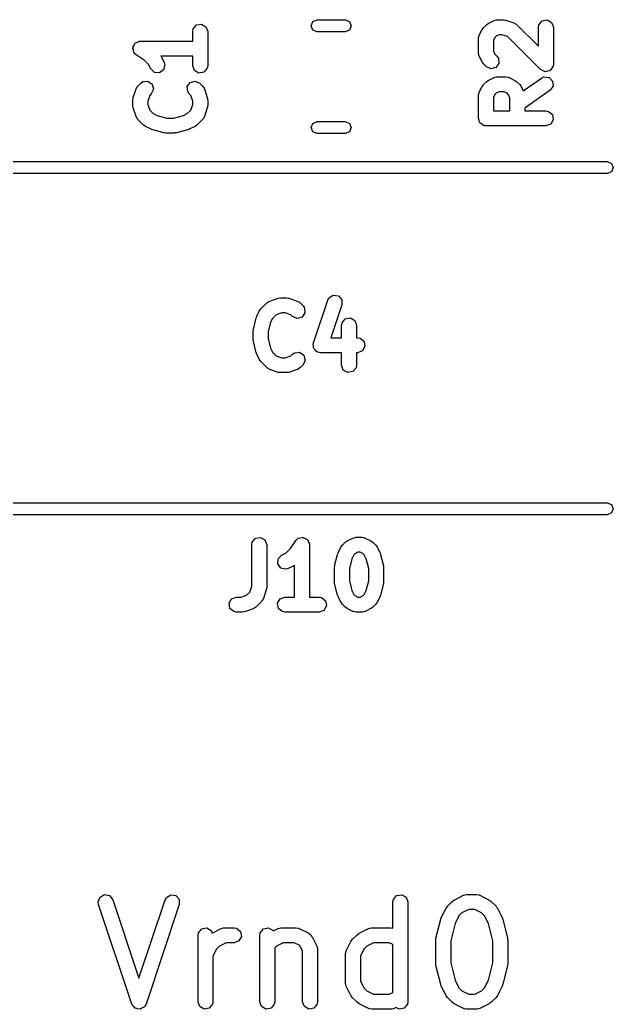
# Model space of a CAD drawing. Extents: x 83.3 to 116.7, y -116.7 to -83.3.
# Drawn here: x 89.22 to 95.16, y -116.73 to -106.81 of the extents above; entities that cross this region are included whole.
import ezdxf

# ---------------------------------------------------------------- set-up
doc = ezdxf.new("R2010")
doc.units = 0
doc.layers.add('BLACK', color=7, linetype='CONTINUOUS')

msp = doc.modelspace()

# ---------------------------------------------------------------- linework, layer by layer
at = {"layer": 'BLACK', "linetype": 'CONTINUOUS'}
for p, q in [((92.152, -106.827), (92.1944, -106.81)), ((92.1944, -106.81), (92.4756, -106.81)), ((92.4756, -106.81), (92.518, -106.827)), ((93.9091, -106.845), (93.9663, -106.816)), ((93.9663, -106.816), (93.9912, -106.809)), ((93.9912, -106.809), (93.9956, -106.81)), ((93.9956, -106.81), (93.9998, -106.809)), ((93.9998, -106.809), (94.057, -106.809)), ((94.057, -106.809), (94.079, -106.812)), ((94.079, -106.812), (94.0807, -106.812)), ((94.0807, -106.812), (94.1664, -106.841)), ((94.448, -106.819), (94.4986, -106.81)), ((94.4986, -106.81), (94.543, -106.835)), ((90.9483, -106.926), (90.9528, -106.9)), ((90.9528, -106.9), (90.9858, -106.861)), ((90.9858, -106.861), (91.0363, -106.852)), ((91.0363, -106.852), (91.0808, -106.878)), ((91.0808, -106.878), (91.0983, -106.926)), ((92.1344, -106.87), (92.152, -106.827)), ((92.152, -106.912), (92.1344, -106.87)), ((92.1944, -106.93), (92.152, -106.912)), ((92.518, -106.912), (92.4756, -106.93)), ((92.518, -106.827), (92.5356, -106.87)), ((92.5356, -106.87), (92.518, -106.912)), ((93.8185, -106.964), (93.847, -106.907)), ((93.847, -106.907), (93.8604, -106.889)), ((93.8604, -106.889), (93.8611, -106.888)), ((93.8611, -106.888), (93.8896, -106.859)), ((93.8896, -106.859), (93.908, -106.846)), ((93.908, -106.846), (93.9091, -106.845)), ((94.1664, -106.841), (94.1893, -106.853)), ((94.1893, -106.853), (94.1916, -106.857)), ((94.1916, -106.857), (94.1957, -106.859)), ((94.1957, -106.859), (94.4105, -107.074)), ((94.4105, -106.884), (94.4151, -106.858)), ((94.4105, -107.074), (94.4105, -106.884)), ((94.4151, -106.858), (94.448, -106.819)), ((94.543, -106.835), (94.5605, -106.884)), ((94.5605, -106.884), (94.5605, -107.255)), ((90.9483, -107.022), (90.9483, -106.926)), ((91.0983, -106.926), (91.0983, -107.269)), ((92.4756, -106.93), (92.1944, -106.93)), ((93.8105, -106.998), (93.8151, -106.972)), ((93.8105, -107.141), (93.8105, -106.998)), ((93.8151, -106.972), (93.8179, -106.969)), ((93.8179, -106.969), (93.8185, -106.964)), ((93.9757, -106.985), (93.9605, -107.016)), ((93.9871, -106.974), (93.9757, -106.985)), ((94.0175, -106.959), (93.9871, -106.974)), ((94.0448, -106.959), (94.0175, -106.959)), ((94.1022, -106.978), (94.0448, -106.959)), ((94.4325, -107.308), (94.1022, -106.978)), ((90.3485, -107.093), (90.3502, -107.089)), ((90.3546, -107.114), (90.3485, -107.093)), ((90.3495, -107.084), (90.3603, -107.066)), ((90.3502, -107.089), (90.3495, -107.084)), ((90.3584, -107.135), (90.3546, -107.114)), ((90.3603, -107.066), (90.3691, -107.046)), ((90.3691, -107.046), (90.373, -107.044)), ((90.373, -107.044), (90.3751, -107.04)), ((90.3751, -107.04), (90.3956, -107.033)), ((90.3956, -107.033), (90.4151, -107.023)), ((90.4151, -107.023), (90.4193, -107.024)), ((90.4193, -107.024), (90.4233, -107.022)), ((90.4233, -107.022), (90.9483, -107.022)), ((93.9605, -107.016), (93.9605, -107.123)), ((90.3617, -107.138), (90.3584, -107.135)), ((90.3629, -107.142), (90.3617, -107.138)), ((90.3817, -107.16), (90.3629, -107.142)), ((90.4613, -107.213), (90.3817, -107.16)), ((90.5045, -107.256), (90.4613, -107.213)), ((90.9483, -107.172), (90.6288, -107.172)), ((90.6288, -107.172), (90.6321, -107.177)), ((90.6321, -107.177), (90.6333, -107.178)), ((90.6333, -107.178), (90.6618, -107.235)), ((90.9483, -107.269), (90.9483, -107.172)), ((93.8121, -107.145), (93.8105, -107.141)), ((93.811, -107.149), (93.8121, -107.145)), ((93.8185, -107.174), (93.811, -107.149)), ((93.847, -107.231), (93.8185, -107.174)), ((93.9605, -107.123), (93.9757, -107.153)), ((93.9757, -107.153), (93.9957, -107.173)), ((93.9957, -107.173), (94.0107, -107.195)), ((94.0107, -107.195), (94.0151, -107.246)), ((90.5277, -107.302), (90.5045, -107.256)), ((90.5649, -107.338), (90.5277, -107.302)), ((90.6573, -107.31), (90.6161, -107.341)), ((90.6693, -107.26), (90.6573, -107.31)), ((90.6618, -107.235), (90.6693, -107.26)), ((90.9659, -107.317), (90.9483, -107.269)), ((91.0938, -107.295), (91.0608, -107.334)), ((91.0983, -107.269), (91.0938, -107.295)), ((93.8482, -107.232), (93.847, -107.231)), ((93.8611, -107.251), (93.8482, -107.232)), ((93.8896, -107.279), (93.8611, -107.251)), ((93.9361, -107.301), (93.8896, -107.279)), ((93.9857, -107.288), (93.9361, -107.301)), ((94.0151, -107.246), (93.9857, -107.288)), ((94.453, -107.318), (94.4325, -107.308)), ((94.5415, -107.298), (94.5286, -107.316)), ((94.556, -107.281), (94.5415, -107.298)), ((94.5568, -107.276), (94.556, -107.281)), ((94.558, -107.274), (94.5568, -107.276)), ((94.5605, -107.255), (94.5577, -107.271)), ((94.5577, -107.271), (94.558, -107.274)), ((90.6161, -107.341), (90.5649, -107.338)), ((91.0103, -107.343), (90.9659, -107.317)), ((91.0608, -107.334), (91.0103, -107.343)), ((93.9091, -107.416), (93.9663, -107.388)), ((93.9663, -107.388), (93.9912, -107.38)), ((93.9912, -107.38), (93.9956, -107.381)), ((93.9956, -107.381), (93.9998, -107.38)), ((93.9998, -107.38), (94.0855, -107.38)), ((94.0855, -107.38), (94.1112, -107.384)), ((94.1112, -107.384), (94.1146, -107.387)), ((94.1146, -107.387), (94.1191, -107.388)), ((94.1191, -107.388), (94.1762, -107.416)), ((94.2598, -107.521), (94.4425, -107.393)), ((94.4425, -107.393), (94.4661, -107.382)), ((94.4725, -107.329), (94.453, -107.318)), ((94.4661, -107.382), (94.5172, -107.387)), ((94.4759, -107.328), (94.4725, -107.329)), ((94.479, -107.33), (94.4759, -107.328)), ((94.5008, -107.324), (94.479, -107.33)), ((94.523, -107.32), (94.5008, -107.324)), ((94.5172, -107.387), (94.5535, -107.423)), ((94.5252, -107.317), (94.523, -107.32)), ((94.5286, -107.316), (94.5252, -107.317)), ((90.3522, -107.588), (90.3807, -107.502)), ((90.3807, -107.502), (90.3931, -107.479)), ((90.3931, -107.479), (90.397, -107.477)), ((90.397, -107.477), (90.3989, -107.473)), ((90.3989, -107.473), (90.4274, -107.444)), ((90.4274, -107.444), (90.4488, -107.429)), ((90.4488, -107.429), (90.4999, -107.425)), ((90.4999, -107.425), (90.5419, -107.454)), ((90.5552, -107.504), (90.5335, -107.55)), ((90.5419, -107.454), (90.5552, -107.504)), ((90.8937, -107.478), (90.9232, -107.436)), ((90.8982, -107.529), (90.8937, -107.478)), ((90.9232, -107.436), (90.9727, -107.423)), ((90.9727, -107.423), (91.0192, -107.444)), ((91.0192, -107.444), (91.0478, -107.473)), ((91.0478, -107.473), (91.0627, -107.494)), ((91.0627, -107.494), (91.0631, -107.499)), ((91.0631, -107.499), (91.0659, -107.502)), ((91.0659, -107.502), (91.0945, -107.588)), ((93.8185, -107.536), (93.847, -107.479)), ((93.847, -107.479), (93.8604, -107.461)), ((93.8604, -107.461), (93.8611, -107.459)), ((93.8611, -107.459), (93.8896, -107.43)), ((93.8896, -107.43), (93.908, -107.418)), ((93.908, -107.418), (93.9091, -107.416)), ((94.1762, -107.416), (94.1942, -107.43)), ((94.1942, -107.43), (94.1957, -107.43)), ((94.1957, -107.43), (94.2243, -107.459)), ((94.2243, -107.459), (94.2371, -107.477)), ((94.2371, -107.477), (94.2383, -107.479)), ((94.2383, -107.479), (94.2598, -107.521)), ((94.558, -107.474), (94.5285, -107.516)), ((94.5535, -107.423), (94.558, -107.474)), ((90.3483, -107.612), (90.3522, -107.59)), ((90.3522, -107.59), (90.3522, -107.588)), ((90.5174, -107.567), (90.4983, -107.624)), ((90.5335, -107.55), (90.5174, -107.567)), ((90.9131, -107.55), (90.8982, -107.529)), ((90.9292, -107.567), (90.9131, -107.55)), ((90.9483, -107.624), (90.9292, -107.567)), ((91.0945, -107.588), (91.0978, -107.61)), ((91.0978, -107.61), (91.0983, -107.612)), ((93.8105, -107.569), (93.8151, -107.544)), ((93.8105, -107.798), (93.8105, -107.569)), ((93.8151, -107.544), (93.8179, -107.54)), ((93.8179, -107.54), (93.8185, -107.536)), ((93.9757, -107.557), (93.9605, -107.587)), ((93.9605, -107.587), (93.9605, -107.723)), ((93.9871, -107.545), (93.9757, -107.557)), ((94.0175, -107.53), (93.9871, -107.545)), ((94.0678, -107.53), (94.0175, -107.53)), ((94.0982, -107.545), (94.0678, -107.53)), ((94.1096, -107.557), (94.0982, -107.545)), ((94.1248, -107.587), (94.1096, -107.557)), ((94.1248, -107.723), (94.1248, -107.587)), ((94.5285, -107.516), (94.2748, -107.694)), ((90.3483, -107.669), (90.3483, -107.612)), ((90.3489, -107.67), (90.3483, -107.669)), ((90.3522, -107.693), (90.3489, -107.67)), ((90.3807, -107.778), (90.3522, -107.693)), ((90.4983, -107.624), (90.4983, -107.657)), ((90.4983, -107.657), (90.5174, -107.714)), ((90.9292, -107.714), (90.9483, -107.657)), ((90.9483, -107.657), (90.9483, -107.624)), ((91.0945, -107.693), (91.0659, -107.778)), ((91.0983, -107.669), (91.0944, -107.691)), ((91.0944, -107.691), (91.0945, -107.693)), ((91.0983, -107.612), (91.0983, -107.669)), ((94.2748, -107.694), (94.2748, -107.723)), ((90.3835, -107.782), (90.3807, -107.778)), ((90.3839, -107.786), (90.3835, -107.782)), ((90.3989, -107.808), (90.3839, -107.786)), ((90.456, -107.865), (90.3989, -107.808)), ((90.5174, -107.714), (90.5535, -107.75)), ((90.5535, -107.75), (90.5924, -107.77)), ((90.5924, -107.77), (90.6897, -107.794)), ((90.6897, -107.794), (90.7569, -107.794)), ((90.7569, -107.794), (90.8543, -107.77)), ((90.8543, -107.77), (90.8932, -107.75)), ((90.8932, -107.75), (90.9292, -107.714)), ((91.0478, -107.808), (90.9906, -107.865)), ((91.0497, -107.804), (91.0478, -107.808)), ((91.0535, -107.801), (91.0497, -107.804)), ((91.0659, -107.778), (91.0535, -107.801)), ((93.8172, -107.816), (93.8105, -107.798)), ((93.9605, -107.723), (94.1248, -107.723)), ((94.2748, -107.723), (94.4855, -107.723)), ((94.4855, -107.723), (94.5112, -107.727)), ((94.5112, -107.727), (94.5505, -107.76)), ((94.5505, -107.76), (94.5594, -107.811)), ((90.4575, -107.865), (90.456, -107.865)), ((90.4755, -107.879), (90.4575, -107.865)), ((90.5326, -107.907), (90.4755, -107.879)), ((90.5362, -107.908), (90.5326, -107.907)), ((90.914, -107.907), (90.9016, -107.911)), ((90.9711, -107.879), (90.914, -107.907)), ((90.9723, -107.878), (90.9711, -107.879)), ((90.9906, -107.865), (90.9723, -107.878)), ((92.1344, -107.89), (92.152, -107.847)), ((92.152, -107.932), (92.1344, -107.89)), ((92.152, -107.847), (92.1944, -107.83)), ((92.1944, -107.83), (92.4756, -107.83)), ((92.4756, -107.83), (92.518, -107.847)), ((92.518, -107.847), (92.5356, -107.89)), ((92.5356, -107.89), (92.518, -107.932)), ((93.8206, -107.835), (93.8172, -107.816)), ((93.8258, -107.84), (93.8206, -107.835)), ((93.8281, -107.846), (93.8258, -107.84)), ((93.845, -107.856), (93.8281, -107.846)), ((93.8599, -107.868), (93.845, -107.856)), ((93.8696, -107.87), (93.8599, -107.868)), ((93.8725, -107.872), (93.8696, -107.87)), ((93.8758, -107.871), (93.8725, -107.872)), ((93.8855, -107.873), (93.8758, -107.871)), ((94.4855, -107.873), (93.8855, -107.873)), ((94.5337, -107.855), (94.4855, -107.873)), ((94.5594, -107.811), (94.5337, -107.855)), ((90.548, -107.913), (90.5362, -107.908)), ((90.6623, -107.942), (90.548, -107.913)), ((90.6657, -107.941), (90.6623, -107.942)), ((90.6805, -107.944), (90.6657, -107.941)), ((90.7662, -107.944), (90.6805, -107.944)), ((90.7694, -107.943), (90.7662, -107.944)), ((90.7844, -107.942), (90.7694, -107.943)), ((90.8987, -107.913), (90.7844, -107.942)), ((90.9016, -107.911), (90.8987, -107.913)), ((92.1944, -107.95), (92.152, -107.932)), ((92.4756, -107.95), (92.1944, -107.95)), ((92.518, -107.932), (92.4756, -107.95)), ((88.365, -108.23), (95.1, -108.23)), ((95.1, -108.23), (95.1424, -108.248)), ((95.1424, -108.248), (95.16, -108.29)), ((95.16, -108.29), (95.1424, -108.332)), ((95.1, -108.35), (88.425, -108.35)), ((95.1424, -108.332), (95.1, -108.35)), ((92.3127, -109.596), (92.3564, -109.569)), ((92.3564, -109.569), (92.4071, -109.577)), ((92.4071, -109.577), (92.4412, -109.615)), ((91.6327, -109.704), (91.6898, -109.647)), ((91.6898, -109.647), (91.7112, -109.632)), ((91.7112, -109.632), (91.7156, -109.632)), ((91.7156, -109.632), (91.7191, -109.629)), ((91.7191, -109.629), (91.8049, -109.6)), ((91.8049, -109.6), (91.827, -109.597)), ((91.827, -109.597), (91.8286, -109.596)), ((91.8286, -109.596), (91.8857, -109.596)), ((91.8857, -109.596), (91.9078, -109.6)), ((91.9078, -109.6), (91.9094, -109.6)), ((91.9094, -109.6), (91.9951, -109.629)), ((91.9951, -109.629), (92.0181, -109.641)), ((92.0181, -109.641), (92.0204, -109.645)), ((92.0204, -109.645), (92.0245, -109.647)), ((92.0245, -109.647), (92.053, -109.676)), ((92.053, -109.676), (92.068, -109.697)), ((92.1574, -110.048), (92.3003, -109.619)), ((92.3003, -109.619), (92.3127, -109.596)), ((92.4426, -109.667), (92.3326, -109.996)), ((92.4412, -109.615), (92.4426, -109.667)), ((91.5844, -109.796), (91.5897, -109.784)), ((91.5897, -109.784), (91.5901, -109.781)), ((91.5901, -109.781), (91.6186, -109.724)), ((91.6186, -109.724), (91.632, -109.706)), ((91.632, -109.706), (91.6327, -109.704)), ((91.7834, -109.766), (91.7474, -109.802)), ((91.8407, -109.746), (91.7834, -109.766)), ((91.8735, -109.746), (91.8407, -109.746)), ((91.9309, -109.766), (91.8735, -109.746)), ((91.947, -109.782), (91.9309, -109.766)), ((91.9935, -109.803), (91.947, -109.782)), ((92.043, -109.79), (91.9935, -109.803)), ((92.0724, -109.748), (92.043, -109.79)), ((92.068, -109.697), (92.0724, -109.748)), ((91.5558, -109.91), (91.5844, -109.796)), ((91.7279, -109.84), (91.7036, -109.938)), ((91.7474, -109.802), (91.7279, -109.84)), ((92.4393, -109.871), (92.4438, -109.846)), ((92.4393, -109.996), (92.4393, -109.871)), ((92.4438, -109.846), (92.4768, -109.806)), ((92.4768, -109.806), (92.5273, -109.798)), ((92.5273, -109.798), (92.5717, -109.823)), ((92.5717, -109.823), (92.5893, -109.871)), ((92.5893, -109.871), (92.5893, -109.996)), ((91.5536, -109.929), (91.5562, -109.914)), ((91.5536, -110.014), (91.5536, -109.929)), ((91.5562, -109.914), (91.5558, -109.91)), ((91.7036, -109.938), (91.7036, -110.005)), ((91.5548, -110.018), (91.5536, -110.014)), ((91.5558, -110.032), (91.5548, -110.018)), ((91.5844, -110.147), (91.5558, -110.032)), ((91.7036, -110.005), (91.7279, -110.102)), ((92.1547, -110.058), (92.1576, -110.053)), ((92.1583, -110.079), (92.1547, -110.058)), ((92.1576, -110.053), (92.1574, -110.048)), ((92.1588, -110.099), (92.1583, -110.079)), ((92.3326, -109.996), (92.4393, -109.996)), ((92.5893, -109.996), (92.6, -109.996)), ((92.6, -109.996), (92.6257, -110.001)), ((92.6257, -110.001), (92.665, -110.034)), ((92.6739, -110.084), (92.6482, -110.129)), ((92.665, -110.034), (92.6739, -110.084)), ((91.5864, -110.15), (91.5844, -110.147)), ((91.5901, -110.162), (91.5864, -110.15)), ((91.6186, -110.219), (91.5901, -110.162)), ((91.7279, -110.102), (91.7474, -110.141)), ((91.7474, -110.141), (91.7834, -110.177)), ((91.7834, -110.177), (91.8407, -110.196)), ((91.8735, -110.196), (91.9309, -110.177)), ((91.9309, -110.177), (91.947, -110.161)), ((91.947, -110.161), (91.9683, -110.146)), ((91.9683, -110.146), (92.0194, -110.142)), ((92.0194, -110.142), (92.0614, -110.171)), ((92.0614, -110.171), (92.0747, -110.221)), ((92.1626, -110.103), (92.1588, -110.099)), ((92.1636, -110.109), (92.1626, -110.103)), ((92.1793, -110.122), (92.1636, -110.109)), ((92.1929, -110.137), (92.1793, -110.122)), ((92.1985, -110.138), (92.1929, -110.137)), ((92.2029, -110.142), (92.1985, -110.138)), ((92.2286, -110.146), (92.2029, -110.142)), ((92.4393, -110.146), (92.2286, -110.146)), ((92.4393, -110.271), (92.4393, -110.146)), ((92.6, -110.146), (92.5893, -110.146)), ((92.5893, -110.146), (92.5893, -110.271)), ((92.6482, -110.129), (92.6, -110.146)), ((91.6198, -110.22), (91.6186, -110.219)), ((91.6327, -110.239), (91.6198, -110.22)), ((91.6898, -110.296), (91.6327, -110.239)), ((91.8407, -110.196), (91.8735, -110.196)), ((92.053, -110.267), (92.0245, -110.296)), ((92.0747, -110.221), (92.053, -110.267)), ((92.4568, -110.32), (92.4393, -110.271)), ((92.5893, -110.271), (92.5848, -110.297)), ((91.6939, -110.298), (91.6898, -110.296)), ((91.6962, -110.302), (91.6939, -110.298)), ((91.7191, -110.314), (91.6962, -110.302)), ((91.8049, -110.343), (91.7191, -110.314)), ((91.8065, -110.343), (91.8049, -110.343)), ((91.8286, -110.346), (91.8065, -110.343)), ((91.8857, -110.346), (91.8286, -110.346)), ((91.8873, -110.346), (91.8857, -110.346)), ((91.9094, -110.343), (91.8873, -110.346)), ((91.9951, -110.314), (91.9094, -110.343)), ((91.9987, -110.311), (91.9951, -110.314)), ((92.0031, -110.311), (91.9987, -110.311)), ((92.0245, -110.296), (92.0031, -110.311)), ((92.5013, -110.345), (92.4568, -110.32)), ((92.5518, -110.336), (92.5013, -110.345)), ((92.5848, -110.297), (92.5518, -110.336)), ((88.425, -111.65), (95.1, -111.65)), ((95.1, -111.65), (95.1424, -111.668)), ((95.1424, -111.668), (95.16, -111.71)), ((95.1, -111.77), (88.365, -111.77)), ((95.1424, -111.752), (95.1, -111.77)), ((95.16, -111.71), (95.1424, -111.752)), ((91.5393, -112.071), (91.5438, -112.046)), ((91.5393, -112.488), (91.5393, -112.071)), ((91.5438, -112.046), (91.5768, -112.006)), ((91.5768, -112.006), (91.6273, -111.998)), ((91.6273, -111.998), (91.6717, -112.023)), ((91.6717, -112.023), (91.6893, -112.071)), ((91.6893, -112.071), (91.6893, -112.5)), ((91.9274, -112.109), (91.9805, -112.03)), ((91.9805, -112.03), (91.9984, -112.011)), ((91.9984, -112.011), (92.0026, -112.01)), ((92.0026, -112.01), (92.0054, -112.006)), ((92.0054, -112.006), (92.0268, -112.003)), ((92.0268, -112.003), (92.0477, -111.997)), ((92.0477, -111.997), (92.0516, -111.998)), ((92.0516, -111.998), (92.0559, -111.998)), ((92.0559, -111.998), (92.0747, -112.008)), ((92.0747, -112.008), (92.0947, -112.017)), ((92.0947, -112.017), (92.0966, -112.021)), ((92.0966, -112.021), (92.1003, -112.023)), ((92.1003, -112.023), (92.1078, -112.044)), ((92.1078, -112.044), (92.1174, -112.063)), ((92.1174, -112.063), (92.1164, -112.067)), ((92.1164, -112.067), (92.1179, -112.071)), ((92.1179, -112.071), (92.1179, -112.596)), ((92.447, -112.076), (92.4755, -112.047)), ((92.4755, -112.047), (92.4939, -112.034)), ((92.4939, -112.034), (92.495, -112.033)), ((92.495, -112.033), (92.5522, -112.004)), ((92.5522, -112.004), (92.5771, -111.997)), ((92.5771, -111.997), (92.5815, -111.998)), ((92.5815, -111.998), (92.5857, -111.996)), ((92.5857, -111.996), (92.6429, -111.996)), ((92.6429, -111.996), (92.6685, -112.001)), ((92.6685, -112.001), (92.6719, -112.004)), ((92.6719, -112.004), (92.6764, -112.004)), ((92.6764, -112.004), (92.7335, -112.033)), ((92.7335, -112.033), (92.7515, -112.046)), ((92.7515, -112.046), (92.753, -112.047)), ((92.753, -112.047), (92.7816, -112.076)), ((91.8379, -112.176), (91.8841, -112.153)), ((91.8841, -112.153), (91.9274, -112.109)), ((92.3701, -112.282), (92.3987, -112.168)), ((92.3987, -112.168), (92.4039, -112.156)), ((92.4039, -112.156), (92.4043, -112.152)), ((92.4043, -112.152), (92.4329, -112.095)), ((92.4329, -112.095), (92.4463, -112.077)), ((92.4463, -112.077), (92.447, -112.076)), ((92.573, -112.162), (92.5616, -112.173)), ((92.6034, -112.146), (92.573, -112.162)), ((92.6252, -112.146), (92.6034, -112.146)), ((92.6556, -112.162), (92.6252, -112.146)), ((92.6669, -112.173), (92.6556, -112.162)), ((92.7816, -112.076), (92.7945, -112.094)), ((92.7945, -112.094), (92.7957, -112.095)), ((92.7957, -112.095), (92.8242, -112.152)), ((92.8242, -112.152), (92.8279, -112.165)), ((92.8279, -112.165), (92.8299, -112.168)), ((92.8299, -112.168), (92.8585, -112.282)), ((91.7995, -112.264), (91.8026, -112.213)), ((91.8301, -112.305), (91.7995, -112.264)), ((91.8026, -112.213), (91.8379, -112.176)), ((92.5422, -112.212), (92.5179, -112.309)), ((92.5616, -112.173), (92.5422, -112.212)), ((92.6864, -112.212), (92.6669, -112.173)), ((92.7107, -112.309), (92.6864, -112.212)), ((91.88, -112.317), (91.8301, -112.305)), ((91.905, -112.31), (91.88, -112.317)), ((91.9621, -112.281), (91.905, -112.31)), ((91.9632, -112.28), (91.9621, -112.281)), ((91.9679, -112.277), (91.9632, -112.28)), ((91.9679, -112.596), (91.9679, -112.277)), ((92.3679, -112.3), (92.3705, -112.285)), ((92.3679, -112.443), (92.3679, -112.3)), ((92.3705, -112.285), (92.3701, -112.282)), ((92.5179, -112.309), (92.5179, -112.434)), ((92.7107, -112.434), (92.7107, -112.309)), ((92.8585, -112.282), (92.8595, -112.297)), ((92.8595, -112.297), (92.8607, -112.3)), ((92.8607, -112.3), (92.8607, -112.443)), ((92.369, -112.446), (92.3679, -112.443)), ((92.3701, -112.461), (92.369, -112.446)), ((92.3987, -112.575), (92.3701, -112.461)), ((92.5179, -112.434), (92.5422, -112.531)), ((92.6864, -112.531), (92.7107, -112.434)), ((92.8585, -112.461), (92.8299, -112.575)), ((92.8607, -112.443), (92.8581, -112.458)), ((92.8581, -112.458), (92.8585, -112.461)), ((91.4881, -112.577), (91.5202, -112.545)), ((91.5202, -112.545), (91.5393, -112.488)), ((91.6854, -112.524), (91.6569, -112.609)), ((91.6893, -112.5), (91.6854, -112.522)), ((91.6854, -112.522), (91.6854, -112.524)), ((92.5422, -112.531), (92.5616, -112.57)), ((92.6669, -112.57), (92.6864, -112.531)), ((91.3119, -112.658), (91.3375, -112.614)), ((91.3208, -112.709), (91.3119, -112.658)), ((91.3375, -112.614), (91.3857, -112.596)), ((91.3857, -112.596), (91.4307, -112.596)), ((91.4307, -112.596), (91.4881, -112.577)), ((91.6387, -112.639), (91.5816, -112.696)), ((91.6406, -112.635), (91.6387, -112.639)), ((91.6445, -112.632), (91.6406, -112.635)), ((91.6569, -112.609), (91.6445, -112.632)), ((91.7976, -112.658), (91.8232, -112.614)), ((91.8065, -112.709), (91.7976, -112.658)), ((91.8232, -112.614), (91.8714, -112.596)), ((91.8714, -112.596), (91.9679, -112.596)), ((92.1179, -112.596), (92.2143, -112.596)), ((92.2143, -112.596), (92.2399, -112.601)), ((92.2399, -112.601), (92.2792, -112.634)), ((92.2792, -112.634), (92.2881, -112.684)), ((92.4007, -112.578), (92.3987, -112.575)), ((92.4043, -112.591), (92.4007, -112.578)), ((92.4329, -112.648), (92.4043, -112.591)), ((92.4341, -112.649), (92.4329, -112.648)), ((92.447, -112.667), (92.4341, -112.649)), ((92.4755, -112.696), (92.447, -112.667)), ((92.5616, -112.57), (92.573, -112.581)), ((92.573, -112.581), (92.6034, -112.596)), ((92.6034, -112.596), (92.6252, -112.596)), ((92.6252, -112.596), (92.6556, -112.581)), ((92.6556, -112.581), (92.6669, -112.57)), ((92.7816, -112.667), (92.753, -112.696)), ((92.7823, -112.666), (92.7816, -112.667)), ((92.7957, -112.648), (92.7823, -112.666)), ((92.8242, -112.591), (92.7957, -112.648)), ((92.8246, -112.587), (92.8242, -112.591)), ((92.8299, -112.575), (92.8246, -112.587)), ((91.3601, -112.742), (91.3208, -112.709)), ((91.3857, -112.746), (91.3601, -112.742)), ((91.4429, -112.746), (91.3857, -112.746)), ((91.4444, -112.746), (91.4429, -112.746)), ((91.4666, -112.743), (91.4444, -112.746)), ((91.5523, -112.714), (91.4666, -112.743)), ((91.5558, -112.711), (91.5523, -112.714)), ((91.5603, -112.711), (91.5558, -112.711)), ((91.5816, -112.696), (91.5603, -112.711)), ((91.8458, -112.742), (91.8065, -112.709)), ((91.8714, -112.746), (91.8458, -112.742)), ((92.2143, -112.746), (91.8714, -112.746)), ((92.2625, -112.729), (92.2143, -112.746)), ((92.2881, -112.684), (92.2625, -112.729)), ((92.477, -112.697), (92.4755, -112.696)), ((92.495, -112.71), (92.477, -112.697)), ((92.5522, -112.739), (92.495, -112.71)), ((92.5566, -112.739), (92.5522, -112.739)), ((92.5601, -112.742), (92.5566, -112.739)), ((92.5857, -112.746), (92.5601, -112.742)), ((92.6429, -112.746), (92.5857, -112.746)), ((92.6471, -112.745), (92.6429, -112.746)), ((92.6514, -112.746), (92.6471, -112.745)), ((92.6764, -112.739), (92.6514, -112.746)), ((92.7335, -112.71), (92.6764, -112.739)), ((92.7347, -112.709), (92.7335, -112.71)), ((92.753, -112.696), (92.7347, -112.709)), ((90.0012, -115.65), (90.0201, -115.603)), ((90.0201, -115.603), (90.0652, -115.578)), ((90.0652, -115.578), (90.1154, -115.588)), ((90.1154, -115.588), (90.1473, -115.629)), ((90.1473, -115.629), (90.4095, -116.415)), ((90.4095, -116.415), (90.6717, -115.629)), ((90.6717, -115.629), (90.6841, -115.606)), ((90.6841, -115.606), (90.7278, -115.579)), ((90.7278, -115.579), (90.7786, -115.586)), ((90.7786, -115.586), (90.8126, -115.625)), ((90.8126, -115.625), (90.814, -115.676)), ((92.9536, -115.652), (92.9581, -115.627)), ((92.9581, -115.627), (92.9911, -115.587)), ((92.9911, -115.587), (93.0416, -115.579)), ((93.0416, -115.579), (93.086, -115.604)), ((93.086, -115.604), (93.1036, -115.652)), ((93.547, -115.647), (93.5653, -115.634)), ((93.5653, -115.634), (93.5665, -115.633)), ((93.5665, -115.633), (93.6617, -115.585)), ((93.6617, -115.585), (93.6867, -115.578)), ((93.6867, -115.578), (93.691, -115.579)), ((93.691, -115.579), (93.6952, -115.577)), ((93.6952, -115.577), (93.7905, -115.577)), ((93.7905, -115.577), (93.8161, -115.582)), ((93.8161, -115.582), (93.8196, -115.585)), ((93.8196, -115.585), (93.824, -115.585)), ((93.824, -115.585), (93.9193, -115.633)), ((93.9193, -115.633), (93.9373, -115.646)), ((90.005, -115.676), (90.0012, -115.65)), ((90.3384, -116.676), (90.005, -115.676)), ((90.814, -115.676), (90.4807, -116.676)), ((92.9536, -115.914), (92.9536, -115.652)), ((93.1036, -115.652), (93.1036, -116.652)), ((93.4377, -115.809), (93.4853, -115.714)), ((93.4853, -115.714), (93.4987, -115.696)), ((93.4987, -115.696), (93.4993, -115.695)), ((93.4993, -115.695), (93.547, -115.647)), ((93.7129, -115.727), (93.6444, -115.762)), ((93.7728, -115.727), (93.7129, -115.727)), ((93.8413, -115.762), (93.7728, -115.727)), ((93.9373, -115.646), (93.9387, -115.647)), ((93.9387, -115.647), (93.9864, -115.695)), ((93.9864, -115.695), (93.9992, -115.713)), ((93.9992, -115.713), (94.0004, -115.714)), ((94.0004, -115.714), (94.048, -115.809)), ((93.3844, -116.015), (93.432, -115.825)), ((93.432, -115.825), (93.4373, -115.813)), ((93.4373, -115.813), (93.4377, -115.809)), ((93.614, -115.792), (93.5755, -115.869)), ((93.6444, -115.762), (93.614, -115.792)), ((93.8717, -115.792), (93.8413, -115.762)), ((93.9102, -115.869), (93.8717, -115.792)), ((94.048, -115.809), (94.0517, -115.822)), ((94.0517, -115.822), (94.0537, -115.825)), ((94.0537, -115.825), (94.1013, -116.015)), ((91.0057, -115.96), (91.0387, -115.921)), ((91.0387, -115.921), (91.0892, -115.912)), ((91.0892, -115.912), (91.1336, -115.938)), ((91.1336, -115.938), (91.1431, -115.964)), ((91.1431, -115.964), (91.2331, -115.919)), ((91.2331, -115.919), (91.2581, -115.911)), ((91.2581, -115.911), (91.2625, -115.912)), ((91.2625, -115.912), (91.2667, -115.911)), ((91.2667, -115.911), (91.3619, -115.911)), ((91.3619, -115.911), (91.3876, -115.915)), ((91.3876, -115.915), (91.4269, -115.948)), ((91.6248, -115.96), (91.6577, -115.921)), ((91.6577, -115.921), (91.7083, -115.912)), ((91.7083, -115.912), (91.7527, -115.938)), ((91.7527, -115.938), (91.7549, -115.943)), ((91.7549, -115.943), (91.8046, -115.919)), ((91.8046, -115.919), (91.8295, -115.911)), ((91.8295, -115.911), (91.8339, -115.912)), ((91.8339, -115.912), (91.8381, -115.911)), ((91.8381, -115.911), (91.981, -115.911)), ((91.981, -115.911), (92.0066, -115.915)), ((92.0066, -115.915), (92.01, -115.918)), ((92.01, -115.918), (92.0145, -115.919)), ((92.0145, -115.919), (92.1097, -115.966)), ((92.6141, -115.966), (92.7093, -115.919)), ((92.7093, -115.919), (92.7343, -115.911)), ((92.7343, -115.911), (92.7386, -115.912)), ((92.7386, -115.912), (92.7429, -115.911)), ((92.7429, -115.911), (92.9333, -115.911)), ((92.9333, -115.911), (92.9536, -115.914)), ((93.5755, -115.869), (93.5321, -116.043)), ((93.9536, -116.043), (93.9102, -115.869)), ((91.0012, -115.986), (91.0057, -115.96)), ((91.0012, -116.652), (91.0012, -115.986)), ((91.4358, -115.999), (91.4101, -116.043)), ((91.4269, -115.948), (91.4358, -115.999)), ((91.6202, -115.986), (91.6248, -115.96)), ((91.6202, -116.652), (91.6202, -115.986)), ((92.1097, -115.966), (92.1307, -115.982)), ((92.1307, -115.982), (92.1351, -115.992)), ((92.1351, -115.992), (92.1433, -116)), ((92.1433, -116), (92.1909, -116.095)), ((92.5329, -116.047), (92.5463, -116.029)), ((92.5463, -116.029), (92.547, -116.028)), ((92.547, -116.028), (92.5946, -115.98)), ((92.5946, -115.98), (92.613, -115.967)), ((92.613, -115.967), (92.6141, -115.966)), ((93.3821, -116.033), (93.3847, -116.019)), ((93.3821, -116.271), (93.3821, -116.033)), ((93.3847, -116.019), (93.3844, -116.015)), ((94.1013, -116.015), (94.1024, -116.03)), ((94.1024, -116.03), (94.1036, -116.033)), ((94.1036, -116.033), (94.1036, -116.271)), ((91.1854, -116.125), (91.1512, -116.194)), ((91.2159, -116.095), (91.1854, -116.125)), ((91.2844, -116.061), (91.2159, -116.095)), ((91.3619, -116.061), (91.2844, -116.061)), ((91.4101, -116.043), (91.3619, -116.061)), ((91.7873, -116.095), (91.7702, -116.112)), ((91.7702, -116.112), (91.7702, -116.652)), ((91.8558, -116.061), (91.7873, -116.095)), ((91.9632, -116.061), (91.8558, -116.061)), ((92.0203, -116.089), (91.9632, -116.061)), ((92.0488, -116.146), (92.0203, -116.089)), ((92.1909, -116.095), (92.1983, -116.12)), ((92.1983, -116.12), (92.1973, -116.124)), ((92.1973, -116.124), (92.1988, -116.129)), ((92.1988, -116.129), (92.1988, -116.652)), ((92.4853, -116.143), (92.5329, -116.047)), ((92.6616, -116.125), (92.6274, -116.194)), ((92.692, -116.095), (92.6616, -116.125)), ((92.7606, -116.061), (92.692, -116.095)), ((92.9156, -116.061), (92.7606, -116.061)), ((92.9536, -116.08), (92.9156, -116.061)), ((92.9536, -116.558), (92.9536, -116.08)), ((93.5321, -116.043), (93.5321, -116.262)), ((93.9536, -116.262), (93.9536, -116.043)), ((91.1512, -116.194), (91.1512, -116.652)), ((92.0488, -116.652), (92.0488, -116.146)), ((92.4774, -116.176), (92.4819, -116.151)), ((92.4774, -116.462), (92.4774, -116.176)), ((92.4819, -116.151), (92.4848, -116.147)), ((92.4848, -116.147), (92.4853, -116.143)), ((92.6274, -116.194), (92.6274, -116.444)), ((93.3833, -116.275), (93.3821, -116.271)), ((93.3844, -116.29), (93.3833, -116.275)), ((93.432, -116.48), (93.3844, -116.29)), ((93.5321, -116.262), (93.5755, -116.436)), ((93.9102, -116.436), (93.9536, -116.262)), ((94.1013, -116.29), (94.0537, -116.48)), ((94.1036, -116.271), (94.101, -116.286)), ((94.101, -116.286), (94.1013, -116.29)), ((93.5755, -116.436), (93.614, -116.513)), ((93.8717, -116.513), (93.9102, -116.436)), ((92.4789, -116.466), (92.4774, -116.462)), ((92.4779, -116.47), (92.4789, -116.466)), ((92.4853, -116.495), (92.4779, -116.47)), ((92.5329, -116.591), (92.4853, -116.495)), ((92.6274, -116.444), (92.6616, -116.513)), ((92.6616, -116.513), (92.692, -116.543)), ((93.434, -116.483), (93.432, -116.48)), ((93.4377, -116.495), (93.434, -116.483)), ((93.4853, -116.591), (93.4377, -116.495)), ((93.614, -116.513), (93.6444, -116.543)), ((93.8413, -116.543), (93.8717, -116.513)), ((94.048, -116.495), (94.0004, -116.591)), ((94.0484, -116.492), (94.048, -116.495)), ((94.0537, -116.48), (94.0484, -116.492)), ((92.5341, -116.592), (92.5329, -116.591)), ((92.547, -116.61), (92.5341, -116.592)), ((92.5946, -116.658), (92.547, -116.61)), ((92.692, -116.543), (92.7606, -116.577)), ((92.7606, -116.577), (92.9156, -116.577)), ((92.9156, -116.577), (92.9536, -116.558)), ((93.4865, -116.592), (93.4853, -116.591)), ((93.4993, -116.61), (93.4865, -116.592)), ((93.547, -116.658), (93.4993, -116.61)), ((93.6444, -116.543), (93.7129, -116.577)), ((93.7129, -116.577), (93.7728, -116.577)), ((93.7728, -116.577), (93.8413, -116.543)), ((93.9864, -116.61), (93.9387, -116.658)), ((93.9871, -116.609), (93.9864, -116.61)), ((94.0004, -116.591), (93.9871, -116.609)), ((90.3397, -116.678), (90.3384, -116.676)), ((90.3398, -116.68), (90.3397, -116.678)), ((90.3555, -116.698), (90.3398, -116.68)), ((90.3703, -116.716), (90.3555, -116.698)), ((90.3724, -116.717), (90.3703, -116.716)), ((90.3738, -116.718), (90.3724, -116.717)), ((90.3973, -116.722), (90.3738, -116.718)), ((90.4205, -116.727), (90.3973, -116.722)), ((90.4224, -116.726), (90.4205, -116.727)), ((90.4246, -116.726), (90.4224, -116.726)), ((90.4448, -116.713), (90.4246, -116.726)), ((90.4656, -116.702), (90.4448, -116.713)), ((90.4664, -116.7), (90.4656, -116.702)), ((90.4683, -116.699), (90.4664, -116.7)), ((90.4807, -116.676), (90.4683, -116.699)), ((91.0187, -116.701), (91.0012, -116.652)), ((91.0632, -116.726), (91.0187, -116.701)), ((91.1137, -116.717), (91.0632, -116.726)), ((91.1467, -116.678), (91.1137, -116.717)), ((91.1512, -116.652), (91.1467, -116.678)), ((91.6378, -116.701), (91.6202, -116.652)), ((91.6822, -116.726), (91.6378, -116.701)), ((91.7327, -116.717), (91.6822, -116.726)), ((91.7657, -116.678), (91.7327, -116.717)), ((91.7702, -116.652), (91.7657, -116.678)), ((92.0664, -116.701), (92.0488, -116.652)), ((92.1108, -116.726), (92.0664, -116.701)), ((92.1613, -116.717), (92.1108, -116.726)), ((92.1943, -116.678), (92.1613, -116.717)), ((92.1988, -116.652), (92.1943, -116.678)), ((92.5961, -116.658), (92.5946, -116.658)), ((92.6141, -116.672), (92.5961, -116.658)), ((92.7093, -116.719), (92.6141, -116.672)), ((92.7138, -116.72), (92.7093, -116.719)), ((92.7172, -116.723), (92.7138, -116.72)), ((92.7429, -116.727), (92.7172, -116.723)), ((92.9333, -116.727), (92.7429, -116.727)), ((92.9375, -116.726), (92.9333, -116.727)), ((92.9419, -116.727), (92.9375, -116.726)), ((92.9669, -116.719), (92.9419, -116.727)), ((92.9867, -116.71), (92.9669, -116.719)), ((93.0155, -116.726), (92.9867, -116.71)), ((93.0661, -116.717), (93.0155, -116.726)), ((93.099, -116.678), (93.0661, -116.717)), ((93.1036, -116.652), (93.099, -116.678)), ((93.5484, -116.658), (93.547, -116.658)), ((93.5665, -116.672), (93.5484, -116.658)), ((93.6617, -116.719), (93.5665, -116.672)), ((93.6662, -116.72), (93.6617, -116.719)), ((93.6696, -116.723), (93.6662, -116.72)), ((93.6952, -116.727), (93.6696, -116.723)), ((93.7905, -116.727), (93.6952, -116.727)), ((93.7947, -116.726), (93.7905, -116.727)), ((93.799, -116.727), (93.7947, -116.726)), ((93.824, -116.719), (93.799, -116.727)), ((93.9193, -116.672), (93.824, -116.719)), ((93.9204, -116.671), (93.9193, -116.672)), ((93.9387, -116.658), (93.9204, -116.671))]:
    msp.add_line(p, q, dxfattribs=at)

doc.saveas('drawing.dxf')
